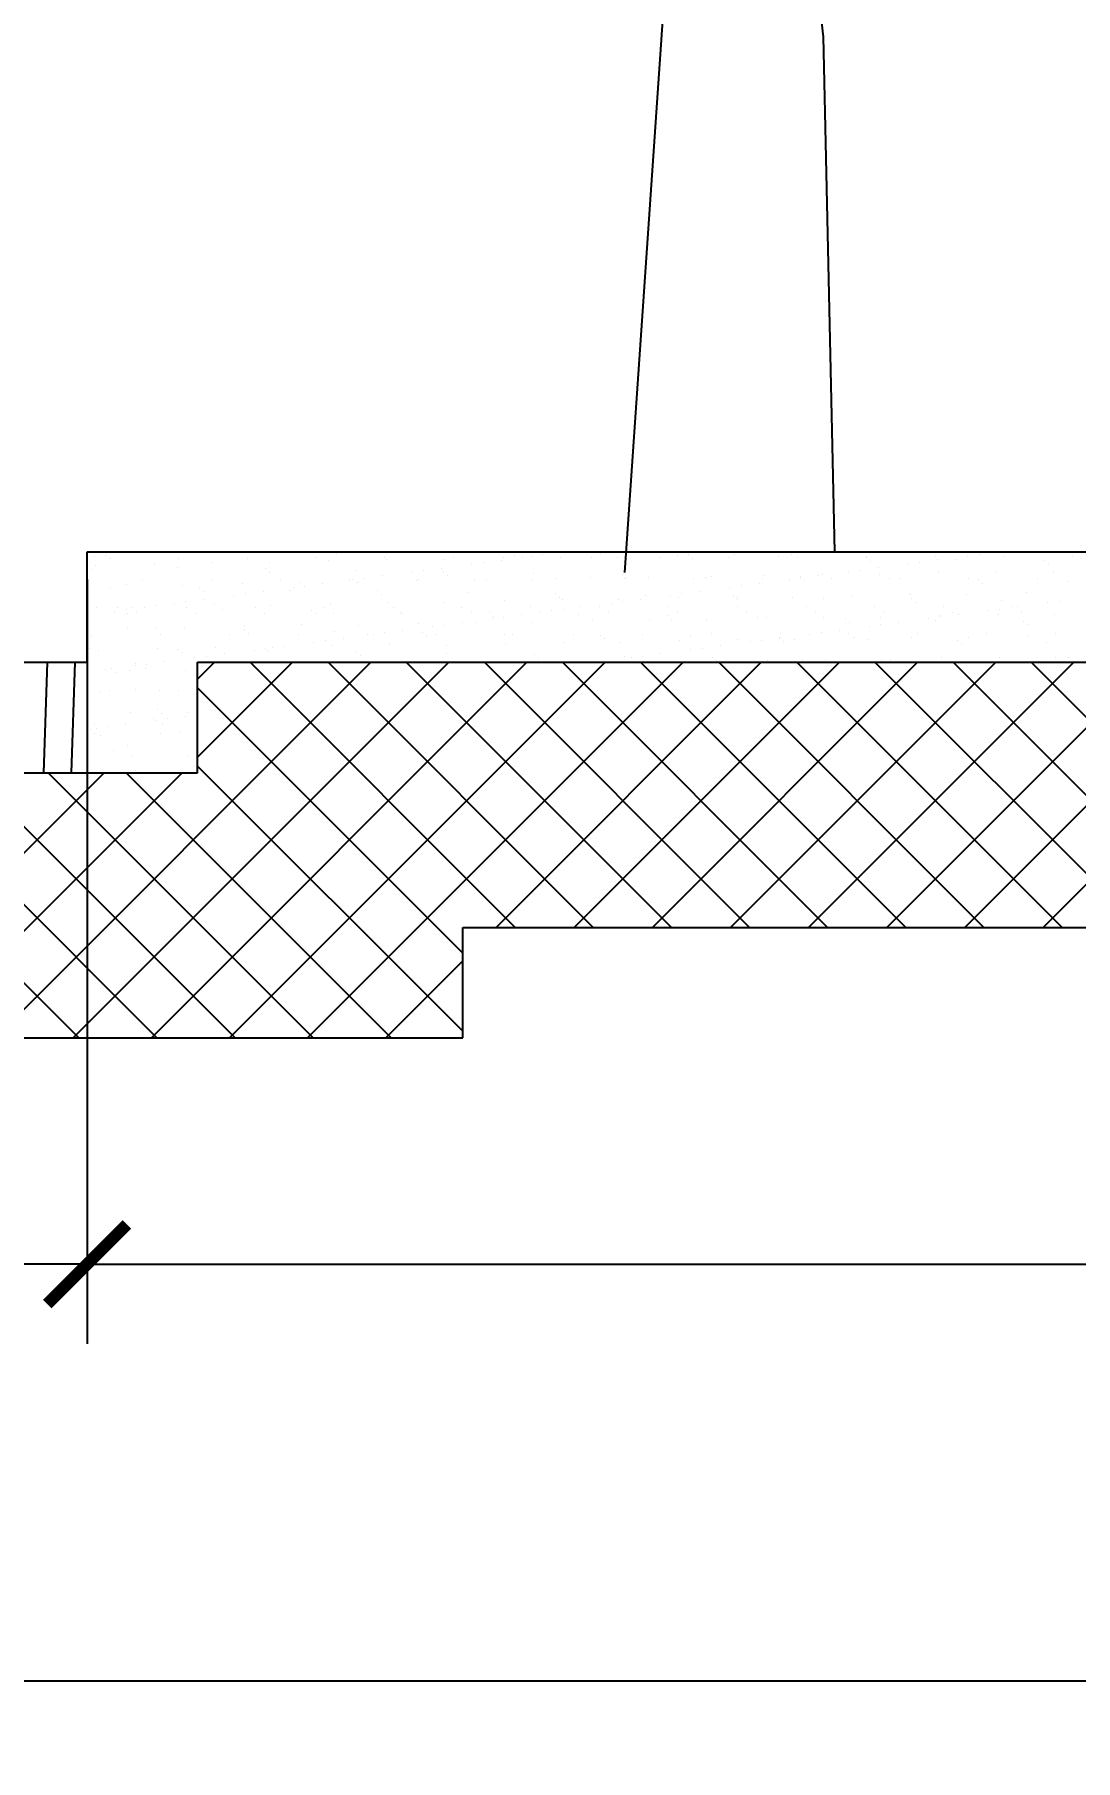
# Model space of a CAD drawing. Header units: metres. Extents: x 668617 to 675126, y 2286318 to 2293677.
# Drawn here: x 672259.584 to 672261.94, y 2287837.555 to 2287841.46 of the extents above; entities that cross this region are included whole.
import ezdxf

# ---------------------------------------------------------------- set-up
doc = ezdxf.new("R2010")
doc.units = ezdxf.units.M
doc.header["$MEASUREMENT"] = 0
doc.layers.add('DMTG_SECCIONES_VIALES', color=250, linetype='Continuous')
doc.styles.get("Standard").update_dxf_attribs({"font": 'arial.ttf'})
doc.dimstyles.get("Standard").update_dxf_attribs({"dimtxt": 0.18, "dimasz": 0.18, "dimexe": 0.18, "dimexo": 0.0625, "dimgap": 0.09, "dimtad": 0, "dimtih": 1, "dimtoh": 1, "dimdec": 4, "dimzin": 0, "dimdsep": 46, "dimtxsty": 'Standard', "dimcen": 0.09, "dimadec": 0, "dimazin": 0, "dimtfac": 1, "dimtdec": 4, "dimtofl": 0, "dimtmove": 0, "dimatfit": 3, "dimfxl": 1, "dimtolj": 1, "dimtzin": 0, "dimarcsym": 0})

# ---------------------------------------------------------------- blocks, each defined once
blk = doc.blocks.new('_ArchTick')
at = {"color": 0, "linetype": 'ByBlock', "const_width": 0.15}
blk.add_lwpolyline([(-0.5, -0.5), (0.5, 0.5)], dxfattribs=at)
blk = doc.blocks.new('*D414')
at = {"layer": 'Defpoints', "color": 0, "transparency": 16777216}
for p in [(672256.4035, 2287840.0398), (672259.7035, 2287840.0398), (672259.7035, 2287838.6778)]:
    blk.add_point(p, dxfattribs=at)
at = {"layer": 'DMTG_SECCIONES_VIALES', "color": 0, "lineweight": -2, "transparency": 16777216}
for p, q in [((672256.4035, 2287839.9773), (672256.4035, 2287838.4978)), ((672259.7035, 2287839.9773), (672259.7035, 2287838.4978)), ((672256.4035, 2287838.6778), (672257.7301, 2287838.6778)), ((672259.7035, 2287838.6778), (672258.377, 2287838.6778))]:
    blk.add_line(p, q, dxfattribs=at)
at = {"layer": 'DMTG_SECCIONES_VIALES', "color": 0, "lineweight": -2, "transparency": 16777216, "xscale": 0.18, "yscale": 0.18, "zscale": 0.18, "rotation": 180}
blk.add_blockref('_ArchTick', (672256.4035, 2287838.6778), dxfattribs=at)
at = {"layer": 'DMTG_SECCIONES_VIALES', "color": 0, "lineweight": -2, "transparency": 16777216, "xscale": 0.18, "yscale": 0.18, "zscale": 0.18}
blk.add_blockref('_ArchTick', (672259.7035, 2287838.6778), dxfattribs=at)
at = {"layer": 'DMTG_SECCIONES_VIALES', "color": 0, "transparency": 16777216, "insert": (672258.0535, 2287838.6778), "char_height": 0.18, "attachment_point": 5}
blk.add_mtext('\\A1;3.30', dxfattribs=at)
blk = doc.blocks.new('a4')
at = {"color": 44}
for p, q in [((0.4501, 1.2118), (0.3766, 1.8177)), ((0, 0), (0.1011, 1.4689)), ((0.4751, 0.0472), (0.4501, 1.2118))]:
    blk.add_line(p, q, dxfattribs=at)
blk = doc.blocks.new('*D433')
at = {"layer": 'Defpoints', "color": 0, "transparency": 16777216}
for p in [(672259.7035, 2287840.2898), (672273.7035, 2287840.2898), (672273.7035, 2287838.6778)]:
    blk.add_point(p, dxfattribs=at)
at = {"layer": 'DMTG_SECCIONES_VIALES', "color": 0, "lineweight": -2, "transparency": 16777216}
for p, q in [((672259.7035, 2287840.2273), (672259.7035, 2287838.4978)), ((672273.7035, 2287840.2273), (672273.7035, 2287838.4978)), ((672259.7035, 2287838.6778), (672266.3186, 2287838.6778)), ((672273.7035, 2287838.6778), (672267.0885, 2287838.6778))]:
    blk.add_line(p, q, dxfattribs=at)
at = {"layer": 'DMTG_SECCIONES_VIALES', "color": 0, "lineweight": -2, "transparency": 16777216, "xscale": 0.18, "yscale": 0.18, "zscale": 0.18, "rotation": 180}
blk.add_blockref('_ArchTick', (672259.7035, 2287838.6778), dxfattribs=at)
at = {"layer": 'DMTG_SECCIONES_VIALES', "color": 0, "lineweight": -2, "transparency": 16777216, "xscale": 0.18, "yscale": 0.18, "zscale": 0.18}
blk.add_blockref('_ArchTick', (672273.7035, 2287838.6778), dxfattribs=at)
at = {"layer": 'DMTG_SECCIONES_VIALES', "color": 0, "transparency": 16777216, "insert": (672266.7035, 2287838.6778), "char_height": 0.18, "attachment_point": 5}
blk.add_mtext('\\A1;14.00', dxfattribs=at)
blk = doc.blocks.new('*D422')
at = {"layer": 'Defpoints', "color": 0, "transparency": 16777216}
for p in [(672246.3035, 2287840.2898), (672286.8035, 2287840.2898), (672286.8035, 2287837.735)]:
    blk.add_point(p, dxfattribs=at)
at = {"layer": 'DMTG_SECCIONES_VIALES', "color": 0, "lineweight": -2, "transparency": 16777216}
for p, q in [((672246.3035, 2287840.2273), (672246.3035, 2287837.555)), ((672286.8035, 2287840.2273), (672286.8035, 2287837.555)), ((672246.3035, 2287837.735), (672266.1565, 2287837.735)), ((672286.8035, 2287837.735), (672266.9506, 2287837.735))]:
    blk.add_line(p, q, dxfattribs=at)
at = {"layer": 'DMTG_SECCIONES_VIALES', "color": 0, "lineweight": -2, "transparency": 16777216, "xscale": 0.18, "yscale": 0.18, "zscale": 0.18, "rotation": 180}
blk.add_blockref('_ArchTick', (672246.3035, 2287837.735), dxfattribs=at)
at = {"layer": 'DMTG_SECCIONES_VIALES', "color": 0, "lineweight": -2, "transparency": 16777216, "xscale": 0.18, "yscale": 0.18, "zscale": 0.18}
blk.add_blockref('_ArchTick', (672286.8035, 2287837.735), dxfattribs=at)
at = {"layer": 'DMTG_SECCIONES_VIALES', "color": 0, "transparency": 16777216, "insert": (672266.5535, 2287837.735), "char_height": 0.18, "attachment_point": 5}
blk.add_mtext('\\A1;40.50', dxfattribs=at)

msp = doc.modelspace()

# ---------------------------------------------------------------- hatches: boundary and pattern name
at = {"layer": 'DMTG_SECCIONES_VIALES', "true_color": 0x000000}
h = msp.add_hatch(dxfattribs=at)
h.set_pattern_fill('ANSI31', color=18, scale=0.5, angle=43)
h.set_pattern_definition([(88, (671855.920446, 2287769.89963), (-0.062461927, 0.0021812185), [])])
h.paths.add_polyline_path([(672250.00355, 2287840.03977), (672250.00355, 2287839.78977), (672259.70355, 2287839.78977), (672259.70355, 2287840.03977)])
h.paths.add_polyline_path([(672283.10355, 2287839.78977), (672283.10355, 2287840.03977), (672273.70355, 2287840.03977), (672273.70355, 2287839.78977)])

# ---------------------------------------------------------------- linework, layer by layer
at = {"layer": 'DMTG_SECCIONES_VIALES'}
for p, q in [((672259.70355, 2287840.03977), (672259.70355, 2287840.28977)), ((672259.70355, 2287840.28977), (672273.70355, 2287840.28977)), ((672250.00355, 2287840.03977), (672259.70355, 2287840.03977)), ((672259.95355, 2287839.78977), (672259.95355, 2287840.03977)), ((672259.95355, 2287840.03977), (672273.45355, 2287840.03977)), ((672249.75355, 2287839.78977), (672259.95355, 2287839.78977)), ((672260.55355, 2287839.18977), (672260.55355, 2287839.43977)), ((672260.55355, 2287839.43977), (672272.85355, 2287839.43977)), ((672249.15355, 2287839.18977), (672260.55355, 2287839.18977))]:
    msp.add_line(p, q, dxfattribs=at)
at = {"layer": 'DMTG_SECCIONES_VIALES', "color": 18, "linetype": 'Continuous', "true_color": 0x000000}
for p, q in [((672259.72014, 2287840.27872), (672259.72014, 2287840.27872)), ((672259.72196, 2287840.25924), (672259.72196, 2287840.25924)), ((672259.7329, 2287840.28839), (672259.7329, 2287840.28839)), ((672259.74617, 2287840.28214), (672259.74617, 2287840.28214)), ((672259.75398, 2287840.27496), (672259.75398, 2287840.27496)), ((672259.78682, 2287840.2875), (672259.78682, 2287840.2875)), ((672259.857, 2287840.26411), (672259.857, 2287840.26411)), ((672259.88861, 2287840.28868), (672259.88861, 2287840.28868)), ((672259.90969, 2287840.27524), (672259.90969, 2287840.27524)), ((672259.98788, 2287840.26578), (672259.98788, 2287840.26578)), ((672260.04431, 2287840.28896), (672260.04431, 2287840.28896)), ((672260.0654, 2287840.27553), (672260.0654, 2287840.27553)), ((672260.11579, 2287840.26517), (672260.11579, 2287840.26517)), ((672260.20002, 2287840.28924), (672260.20002, 2287840.28924)), ((672260.2211, 2287840.27581), (672260.2211, 2287840.27581)), ((672260.25083, 2287840.27003), (672260.25083, 2287840.27003)), ((672260.26733, 2287840.28679), (672260.26733, 2287840.28679)), ((672260.35573, 2287840.28953), (672260.35573, 2287840.28953)), ((672260.37681, 2287840.27609), (672260.37681, 2287840.27609)), ((672260.38171, 2287840.2717), (672260.38171, 2287840.2717)), ((672260.50962, 2287840.27109), (672260.50962, 2287840.27109)), ((672260.53252, 2287840.27638), (672260.53252, 2287840.27638)), ((672260.57378, 2287840.26164), (672260.57378, 2287840.26164)), ((672260.5998, 2287840.26507), (672260.5998, 2287840.26507)), ((672260.64045, 2287840.27042), (672260.64045, 2287840.27042)), ((672260.64466, 2287840.27595), (672260.64466, 2287840.27595)), ((672260.66121, 2287840.28909), (672260.66121, 2287840.28909)), ((672260.67042, 2287840.28065), (672260.67042, 2287840.28065)), ((672260.68823, 2287840.27666), (672260.68823, 2287840.27666)), ((672260.70836, 2287840.27936), (672260.70836, 2287840.27936)), ((672260.73439, 2287840.28279), (672260.73439, 2287840.28279)), ((672260.77504, 2287840.28814), (672260.77504, 2287840.28814)), ((672260.77554, 2287840.27762), (672260.77554, 2287840.27762)), ((672260.84393, 2287840.27694), (672260.84393, 2287840.27694)), ((672260.86423, 2287840.28467), (672260.86423, 2287840.28467)), ((672260.90345, 2287840.27701), (672260.90345, 2287840.27701)), ((672260.99964, 2287840.27723), (672260.99964, 2287840.27723)), ((672261.03849, 2287840.28187), (672261.03849, 2287840.28187)), ((672261.0643, 2287840.28295), (672261.0643, 2287840.28295)), ((672261.07352, 2287840.27451), (672261.07352, 2287840.27451)), ((672261.15535, 2287840.27751), (672261.15535, 2287840.27751)), ((672261.16937, 2287840.28354), (672261.16937, 2287840.28354)), ((672261.26732, 2287840.27853), (672261.26732, 2287840.27853)), ((672261.29727, 2287840.28293), (672261.29727, 2287840.28293)), ((672261.31105, 2287840.27779), (672261.31105, 2287840.27779)), ((672261.43232, 2287840.28779), (672261.43232, 2287840.28779)), ((672261.46676, 2287840.27807), (672261.46676, 2287840.27807)), ((672261.46739, 2287840.27681), (672261.46739, 2287840.27681)), ((672261.47661, 2287840.26837), (672261.47661, 2287840.26837)), ((672261.562, 2287840.26229), (672261.562, 2287840.26229)), ((672261.5632, 2287840.28946), (672261.5632, 2287840.28946)), ((672261.58802, 2287840.26571), (672261.58802, 2287840.26571)), ((672261.62247, 2287840.27836), (672261.62247, 2287840.27836)), ((672261.62867, 2287840.27106), (672261.62867, 2287840.27106)), ((672261.67042, 2287840.27239), (672261.67042, 2287840.27239)), ((672261.6911, 2287840.28885), (672261.6911, 2287840.28885)), ((672261.69658, 2287840.28001), (672261.69658, 2287840.28001)), ((672261.72261, 2287840.28343), (672261.72261, 2287840.28343)), ((672261.76326, 2287840.28878), (672261.76326, 2287840.28878)), ((672261.77818, 2287840.27864), (672261.77818, 2287840.27864)), ((672261.87049, 2287840.27067), (672261.87049, 2287840.27067)), ((672261.87971, 2287840.26223), (672261.87971, 2287840.26223)), ((672261.93388, 2287840.27892), (672261.93388, 2287840.27892)), ((672259.70471, 2287840.25749), (672259.70471, 2287840.25749)), ((672259.71393, 2287840.24904), (672259.71393, 2287840.24904)), ((672259.82989, 2287840.2266), (672259.82989, 2287840.2266)), ((672259.90773, 2287840.25307), (672259.90773, 2287840.25307)), ((672259.9856, 2287840.22689), (672259.9856, 2287840.22689)), ((672260.05549, 2287840.2189), (672260.05549, 2287840.2189)), ((672260.10781, 2287840.25135), (672260.10781, 2287840.25135)), ((672260.11702, 2287840.2429), (672260.11702, 2287840.2429)), ((672260.1413, 2287840.22717), (672260.1413, 2287840.22717)), ((672260.18637, 2287840.22057), (672260.18637, 2287840.22057)), ((672260.29701, 2287840.22745), (672260.29701, 2287840.22745)), ((672260.3046, 2287840.22621), (672260.3046, 2287840.22621)), ((672260.31083, 2287840.24693), (672260.31083, 2287840.24693)), ((672260.31428, 2287840.21996), (672260.31428, 2287840.21996)), ((672260.33062, 2287840.22963), (672260.33062, 2287840.22963)), ((672260.37127, 2287840.23498), (672260.37127, 2287840.23498)), ((672260.43919, 2287840.24392), (672260.43919, 2287840.24392)), ((672260.44932, 2287840.22482), (672260.44932, 2287840.22482)), ((672260.45272, 2287840.22774), (672260.45272, 2287840.22774)), ((672260.46521, 2287840.24735), (672260.46521, 2287840.24735)), ((672260.50586, 2287840.2527), (672260.50586, 2287840.2527)), ((672260.5109, 2287840.24521), (672260.5109, 2287840.24521)), ((672260.52012, 2287840.23676), (672260.52012, 2287840.23676)), ((672260.5802, 2287840.22649), (672260.5802, 2287840.22649)), ((672260.60842, 2287840.22802), (672260.60842, 2287840.22802)), ((672260.70811, 2287840.22588), (672260.70811, 2287840.22588)), ((672260.71392, 2287840.24079), (672260.71392, 2287840.24079)), ((672260.76413, 2287840.2283), (672260.76413, 2287840.2283)), ((672260.84315, 2287840.23074), (672260.84315, 2287840.23074)), ((672260.91399, 2287840.23907), (672260.91399, 2287840.23907)), ((672260.91984, 2287840.22859), (672260.91984, 2287840.22859)), ((672260.92321, 2287840.23062), (672260.92321, 2287840.23062)), ((672260.97403, 2287840.23241), (672260.97403, 2287840.23241)), ((672261.07554, 2287840.22887), (672261.07554, 2287840.22887)), ((672261.10193, 2287840.2318), (672261.10193, 2287840.2318)), ((672261.11702, 2287840.23465), (672261.11702, 2287840.23465)), ((672261.23125, 2287840.22915), (672261.23125, 2287840.22915)), ((672261.23698, 2287840.23666), (672261.23698, 2287840.23666)), ((672261.29282, 2287840.22685), (672261.29282, 2287840.22685)), ((672261.31709, 2287840.23293), (672261.31709, 2287840.23293)), ((672261.31884, 2287840.23028), (672261.31884, 2287840.23028)), ((672261.3263, 2287840.22448), (672261.3263, 2287840.22448)), ((672261.35949, 2287840.23563), (672261.35949, 2287840.23563)), ((672261.36786, 2287840.23833), (672261.36786, 2287840.23833)), ((672261.38696, 2287840.22943), (672261.38696, 2287840.22943)), ((672261.42741, 2287840.24457), (672261.42741, 2287840.24457)), ((672261.45343, 2287840.24799), (672261.45343, 2287840.24799)), ((672261.49408, 2287840.25335), (672261.49408, 2287840.25335)), ((672261.49576, 2287840.23772), (672261.49576, 2287840.23772)), ((672261.52011, 2287840.22851), (672261.52011, 2287840.22851)), ((672261.54267, 2287840.22972), (672261.54267, 2287840.22972)), ((672261.63081, 2287840.24258), (672261.63081, 2287840.24258)), ((672261.69837, 2287840.23), (672261.69837, 2287840.23)), ((672261.72018, 2287840.22679), (672261.72018, 2287840.22679)), ((672261.76169, 2287840.24425), (672261.76169, 2287840.24425)), ((672261.85408, 2287840.23028), (672261.85408, 2287840.23028)), ((672261.88959, 2287840.24364), (672261.88959, 2287840.24364)), ((672261.9232, 2287840.22237), (672261.9232, 2287840.22237)), ((672259.75743, 2287840.20918), (672259.75743, 2287840.20918)), ((672259.79254, 2287840.21465), (672259.79254, 2287840.21465)), ((672259.92045, 2287840.21403), (672259.92045, 2287840.21403)), ((672259.9575, 2287840.20746), (672259.9575, 2287840.20746)), ((672259.96672, 2287840.19902), (672259.96672, 2287840.19902)), ((672259.96751, 2287840.18183), (672259.96751, 2287840.18183)), ((672260.03542, 2287840.19077), (672260.03542, 2287840.19077)), ((672260.06145, 2287840.19419), (672260.06145, 2287840.19419)), ((672260.1021, 2287840.19955), (672260.1021, 2287840.19955)), ((672260.16052, 2287840.20304), (672260.16052, 2287840.20304)), ((672260.17001, 2287840.20849), (672260.17001, 2287840.20849)), ((672260.19603, 2287840.21191), (672260.19603, 2287840.21191)), ((672260.23668, 2287840.21726), (672260.23668, 2287840.21726)), ((672260.36059, 2287840.20132), (672260.36059, 2287840.20132)), ((672260.36981, 2287840.19288), (672260.36981, 2287840.19288)), ((672260.56362, 2287840.1969), (672260.56362, 2287840.1969)), ((672260.76369, 2287840.19518), (672260.76369, 2287840.19518)), ((672260.7729, 2287840.18674), (672260.7729, 2287840.18674)), ((672260.77869, 2287840.18128), (672260.77869, 2287840.18128)), ((672260.9066, 2287840.18067), (672260.9066, 2287840.18067)), ((672260.95573, 2287840.18247), (672260.95573, 2287840.18247)), ((672260.96671, 2287840.19076), (672260.96671, 2287840.19076)), ((672261.02364, 2287840.19141), (672261.02364, 2287840.19141)), ((672261.04164, 2287840.18553), (672261.04164, 2287840.18553)), ((672261.04967, 2287840.19484), (672261.04967, 2287840.19484)), ((672261.09032, 2287840.20019), (672261.09032, 2287840.20019)), ((672261.15823, 2287840.20913), (672261.15823, 2287840.20913)), ((672261.16678, 2287840.18905), (672261.16678, 2287840.18905)), ((672261.17252, 2287840.1872), (672261.17252, 2287840.1872)), ((672261.176, 2287840.1806), (672261.176, 2287840.1806)), ((672261.18426, 2287840.21256), (672261.18426, 2287840.21256)), ((672261.2249, 2287840.21791), (672261.2249, 2287840.21791)), ((672261.30042, 2287840.18659), (672261.30042, 2287840.18659)), ((672261.3698, 2287840.18462), (672261.3698, 2287840.18462)), ((672261.43547, 2287840.19145), (672261.43547, 2287840.19145)), ((672261.56635, 2287840.19312), (672261.56635, 2287840.19312)), ((672261.56988, 2287840.18291), (672261.56988, 2287840.18291)), ((672261.69425, 2287840.19251), (672261.69425, 2287840.19251)), ((672261.7294, 2287840.21834), (672261.7294, 2287840.21834)), ((672261.8293, 2287840.19737), (672261.8293, 2287840.19737)), ((672259.72511, 2287840.1629), (672259.72511, 2287840.1629)), ((672259.76624, 2287840.15533), (672259.76624, 2287840.15533)), ((672259.77328, 2287840.16319), (672259.77328, 2287840.16319)), ((672259.79227, 2287840.15876), (672259.79227, 2287840.15876)), ((672259.79436, 2287840.14976), (672259.79436, 2287840.14976)), ((672259.80719, 2287840.16358), (672259.80719, 2287840.16358)), ((672259.81641, 2287840.15514), (672259.81641, 2287840.15514)), ((672259.83292, 2287840.16411), (672259.83292, 2287840.16411)), ((672259.86015, 2287840.16777), (672259.86015, 2287840.16777)), ((672259.90083, 2287840.17305), (672259.90083, 2287840.17305)), ((672259.92686, 2287840.17647), (672259.92686, 2287840.17647)), ((672259.92899, 2287840.16347), (672259.92899, 2287840.16347)), ((672259.95007, 2287840.15004), (672259.95007, 2287840.15004)), ((672259.99103, 2287840.16944), (672259.99103, 2287840.16944)), ((672260.01021, 2287840.15916), (672260.01021, 2287840.15916)), ((672260.08469, 2287840.16376), (672260.08469, 2287840.16376)), ((672260.10578, 2287840.15032), (672260.10578, 2287840.15032)), ((672260.11894, 2287840.16882), (672260.11894, 2287840.16882)), ((672260.21029, 2287840.15744), (672260.21029, 2287840.15744)), ((672260.2195, 2287840.149), (672260.2195, 2287840.149)), ((672260.2404, 2287840.16404), (672260.2404, 2287840.16404)), ((672260.25398, 2287840.17369), (672260.25398, 2287840.17369)), ((672260.26149, 2287840.15061), (672260.26149, 2287840.15061)), ((672260.38486, 2287840.17536), (672260.38486, 2287840.17536)), ((672260.39611, 2287840.16432), (672260.39611, 2287840.16432)), ((672260.41331, 2287840.15302), (672260.41331, 2287840.15302)), ((672260.41719, 2287840.15089), (672260.41719, 2287840.15089)), ((672260.51277, 2287840.17475), (672260.51277, 2287840.17475)), ((672260.55182, 2287840.1646), (672260.55182, 2287840.1646)), ((672260.5729, 2287840.15117), (672260.5729, 2287840.15117)), ((672260.61338, 2287840.1513), (672260.61338, 2287840.1513)), ((672260.6226, 2287840.14286), (672260.6226, 2287840.14286)), ((672260.6459, 2287840.14168), (672260.6459, 2287840.14168)), ((672260.64781, 2287840.17961), (672260.64781, 2287840.17961)), ((672260.68655, 2287840.14703), (672260.68655, 2287840.14703)), ((672260.70752, 2287840.16489), (672260.70752, 2287840.16489)), ((672260.72861, 2287840.15145), (672260.72861, 2287840.15145)), ((672260.75446, 2287840.15597), (672260.75446, 2287840.15597)), ((672260.78049, 2287840.1594), (672260.78049, 2287840.1594)), ((672260.8164, 2287840.14688), (672260.8164, 2287840.14688)), ((672260.82114, 2287840.16475), (672260.82114, 2287840.16475)), ((672260.86323, 2287840.16517), (672260.86323, 2287840.16517)), ((672260.88431, 2287840.15174), (672260.88431, 2287840.15174)), ((672260.88905, 2287840.17369), (672260.88905, 2287840.17369)), ((672260.91508, 2287840.17712), (672260.91508, 2287840.17712)), ((672261.01648, 2287840.14516), (672261.01648, 2287840.14516)), ((672261.01894, 2287840.16545), (672261.01894, 2287840.16545)), ((672261.04002, 2287840.15202), (672261.04002, 2287840.15202)), ((672261.17464, 2287840.16574), (672261.17464, 2287840.16574)), ((672261.19573, 2287840.1523), (672261.19573, 2287840.1523)), ((672261.33035, 2287840.16602), (672261.33035, 2287840.16602)), ((672261.35144, 2287840.15259), (672261.35144, 2287840.15259)), ((672261.37101, 2287840.14199), (672261.37101, 2287840.14199)), ((672261.48606, 2287840.1663), (672261.48606, 2287840.1663)), ((672261.49891, 2287840.14138), (672261.49891, 2287840.14138)), ((672261.50714, 2287840.15287), (672261.50714, 2287840.15287)), ((672261.57909, 2287840.17446), (672261.57909, 2287840.17446)), ((672261.63396, 2287840.14624), (672261.63396, 2287840.14624)), ((672261.63412, 2287840.14232), (672261.63412, 2287840.14232)), ((672261.64176, 2287840.16658), (672261.64176, 2287840.16658)), ((672261.66285, 2287840.15315), (672261.66285, 2287840.15315)), ((672261.67477, 2287840.14768), (672261.67477, 2287840.14768)), ((672261.74268, 2287840.15662), (672261.74268, 2287840.15662)), ((672261.76484, 2287840.14791), (672261.76484, 2287840.14791)), ((672261.76871, 2287840.16004), (672261.76871, 2287840.16004)), ((672261.7729, 2287840.17849), (672261.7729, 2287840.17849)), ((672261.79747, 2287840.16687), (672261.79747, 2287840.16687)), ((672261.80936, 2287840.1654), (672261.80936, 2287840.1654)), ((672261.81856, 2287840.15344), (672261.81856, 2287840.15344)), ((672261.87727, 2287840.17434), (672261.87727, 2287840.17434)), ((672261.89274, 2287840.1473), (672261.89274, 2287840.1473)), ((672261.9033, 2287840.17776), (672261.9033, 2287840.17776)), ((672259.79569, 2287840.11831), (672259.79569, 2287840.11831)), ((672259.85991, 2287840.11528), (672259.85991, 2287840.11528)), ((672259.9236, 2287840.11769), (672259.9236, 2287840.11769)), ((672260.05864, 2287840.12256), (672260.05864, 2287840.12256)), ((672260.05998, 2287840.11356), (672260.05998, 2287840.11356)), ((672260.0692, 2287840.10511), (672260.0692, 2287840.10511)), ((672260.18168, 2287840.10197), (672260.18168, 2287840.10197)), ((672260.18952, 2287840.12423), (672260.18952, 2287840.12423)), ((672260.263, 2287840.10914), (672260.263, 2287840.10914)), ((672260.31743, 2287840.12361), (672260.31743, 2287840.12361)), ((672260.33739, 2287840.10225), (672260.33739, 2287840.10225)), ((672260.3507, 2287840.10282), (672260.3507, 2287840.10282)), ((672260.37672, 2287840.10624), (672260.37672, 2287840.10624)), ((672260.41737, 2287840.11159), (672260.41737, 2287840.11159)), ((672260.45247, 2287840.12848), (672260.45247, 2287840.12848)), ((672260.46308, 2287840.10742), (672260.46308, 2287840.10742)), ((672260.48529, 2287840.12054), (672260.48529, 2287840.12054)), ((672260.4931, 2287840.10253), (672260.4931, 2287840.10253)), ((672260.51131, 2287840.12396), (672260.51131, 2287840.12396)), ((672260.55196, 2287840.12931), (672260.55196, 2287840.12931)), ((672260.58335, 2287840.13015), (672260.58335, 2287840.13015)), ((672260.61988, 2287840.13825), (672260.61988, 2287840.13825)), ((672260.64881, 2287840.10281), (672260.64881, 2287840.10281)), ((672260.6661, 2287840.103), (672260.6661, 2287840.103)), ((672260.71126, 2287840.12954), (672260.71126, 2287840.12954)), ((672260.80451, 2287840.1031), (672260.80451, 2287840.1031)), ((672260.8463, 2287840.1344), (672260.8463, 2287840.1344)), ((672260.96022, 2287840.10338), (672260.96022, 2287840.10338)), ((672260.97718, 2287840.13607), (672260.97718, 2287840.13607)), ((672261.02569, 2287840.13672), (672261.02569, 2287840.13672)), ((672261.10508, 2287840.13546), (672261.10508, 2287840.13546)), ((672261.11593, 2287840.10366), (672261.11593, 2287840.10366)), ((672261.2195, 2287840.14074), (672261.2195, 2287840.14074)), ((672261.24013, 2287840.14032), (672261.24013, 2287840.14032)), ((672261.27163, 2287840.10395), (672261.27163, 2287840.10395)), ((672261.33892, 2287840.10346), (672261.33892, 2287840.10346)), ((672261.36494, 2287840.10689), (672261.36494, 2287840.10689)), ((672261.40559, 2287840.11224), (672261.40559, 2287840.11224)), ((672261.41957, 2287840.13902), (672261.41957, 2287840.13902)), ((672261.42734, 2287840.10423), (672261.42734, 2287840.10423)), ((672261.42879, 2287840.13058), (672261.42879, 2287840.13058)), ((672261.47351, 2287840.12118), (672261.47351, 2287840.12118)), ((672261.49953, 2287840.12461), (672261.49953, 2287840.12461)), ((672261.54018, 2287840.12996), (672261.54018, 2287840.12996)), ((672261.58305, 2287840.10451), (672261.58305, 2287840.10451)), ((672261.6081, 2287840.1389), (672261.6081, 2287840.1389)), ((672261.62259, 2287840.1346), (672261.62259, 2287840.1346)), ((672261.73875, 2287840.1048), (672261.73875, 2287840.1048)), ((672261.82266, 2287840.13288), (672261.82266, 2287840.13288)), ((672261.83188, 2287840.12444), (672261.83188, 2287840.12444)), ((672261.89446, 2287840.10508), (672261.89446, 2287840.10508)), ((672259.7096, 2287840.07139), (672259.7096, 2287840.07139)), ((672259.71456, 2287840.10112), (672259.71456, 2287840.10112)), ((672259.72826, 2287840.06656), (672259.72826, 2287840.06656)), ((672259.8633, 2287840.07143), (672259.8633, 2287840.07143)), ((672259.87027, 2287840.1014), (672259.87027, 2287840.1014)), ((672259.90967, 2287840.06967), (672259.90967, 2287840.06967)), ((672259.99418, 2287840.0731), (672259.99418, 2287840.0731)), ((672260.02598, 2287840.10168), (672260.02598, 2287840.10168)), ((672260.08152, 2287840.06738), (672260.08152, 2287840.06738)), ((672260.10755, 2287840.07081), (672260.10755, 2287840.07081)), ((672260.1127, 2287840.06525), (672260.1127, 2287840.06525)), ((672260.12209, 2287840.07248), (672260.12209, 2287840.07248)), ((672260.1482, 2287840.07616), (672260.1482, 2287840.07616)), ((672260.21611, 2287840.0851), (672260.21611, 2287840.0851)), ((672260.24213, 2287840.08852), (672260.24213, 2287840.08852)), ((672260.25713, 2287840.07735), (672260.25713, 2287840.07735)), ((672260.28278, 2287840.09388), (672260.28278, 2287840.09388)), ((672260.31277, 2287840.06353), (672260.31277, 2287840.06353)), ((672260.38801, 2287840.07902), (672260.38801, 2287840.07902)), ((672260.47229, 2287840.09897), (672260.47229, 2287840.09897)), ((672260.51592, 2287840.0784), (672260.51592, 2287840.0784)), ((672260.65096, 2287840.08327), (672260.65096, 2287840.08327)), ((672260.78184, 2287840.08494), (672260.78184, 2287840.08494)), ((672260.86617, 2287840.10128), (672260.86617, 2287840.10128)), ((672260.87539, 2287840.09283), (672260.87539, 2287840.09283)), ((672260.90974, 2287840.08433), (672260.90974, 2287840.08433)), ((672261.04479, 2287840.08919), (672261.04479, 2287840.08919)), ((672261.06919, 2287840.09686), (672261.06919, 2287840.09686)), ((672261.06974, 2287840.06802), (672261.06974, 2287840.06802)), ((672261.09577, 2287840.07145), (672261.09577, 2287840.07145)), ((672261.13642, 2287840.0768), (672261.13642, 2287840.0768)), ((672261.17567, 2287840.09086), (672261.17567, 2287840.09086)), ((672261.20433, 2287840.08574), (672261.20433, 2287840.08574)), ((672261.23035, 2287840.08917), (672261.23035, 2287840.08917)), ((672261.26926, 2287840.09514), (672261.26926, 2287840.09514)), ((672261.271, 2287840.09452), (672261.271, 2287840.09452)), ((672261.27848, 2287840.08669), (672261.27848, 2287840.08669)), ((672261.30357, 2287840.09025), (672261.30357, 2287840.09025)), ((672261.43862, 2287840.09511), (672261.43862, 2287840.09511)), ((672261.47229, 2287840.09072), (672261.47229, 2287840.09072)), ((672261.5695, 2287840.09678), (672261.5695, 2287840.09678)), ((672261.67236, 2287840.089), (672261.67236, 2287840.089)), ((672261.68157, 2287840.08055), (672261.68157, 2287840.08055)), ((672261.6974, 2287840.09617), (672261.6974, 2287840.09617)), ((672261.83245, 2287840.10103), (672261.83245, 2287840.10103)), ((672261.87538, 2287840.08458), (672261.87538, 2287840.08458)), ((672259.75937, 2287840.02579), (672259.75937, 2287840.02579)), ((672259.81234, 2287840.03194), (672259.81234, 2287840.03194)), ((672259.81366, 2287840.03798), (672259.81366, 2287840.03798)), ((672259.83475, 2287840.02455), (672259.83475, 2287840.02455)), ((672259.83837, 2287840.03537), (672259.83837, 2287840.03537)), ((672259.87902, 2287840.04072), (672259.87902, 2287840.04072)), ((672259.91889, 2287840.06123), (672259.91889, 2287840.06123)), ((672259.94693, 2287840.04966), (672259.94693, 2287840.04966)), ((672259.97296, 2287840.05309), (672259.97296, 2287840.05309)), ((672260.01361, 2287840.05844), (672260.01361, 2287840.05844)), ((672260.32199, 2287840.05509), (672260.32199, 2287840.05509)), ((672260.51579, 2287840.05911), (672260.51579, 2287840.05911)), ((672260.71586, 2287840.05739), (672260.71586, 2287840.05739)), ((672260.72508, 2287840.04895), (672260.72508, 2287840.04895)), ((672260.86724, 2287840.04136), (672260.86724, 2287840.04136)), ((672260.90361, 2287840.03996), (672260.90361, 2287840.03996)), ((672260.91888, 2287840.05297), (672260.91888, 2287840.05297)), ((672260.93515, 2287840.0503), (672260.93515, 2287840.0503)), ((672260.96118, 2287840.05373), (672260.96118, 2287840.05373)), ((672261.00183, 2287840.05908), (672261.00183, 2287840.05908)), ((672261.05932, 2287840.04025), (672261.05932, 2287840.04025)), ((672261.11896, 2287840.05125), (672261.11896, 2287840.05125)), ((672261.12817, 2287840.04281), (672261.12817, 2287840.04281)), ((672261.21502, 2287840.04053), (672261.21502, 2287840.04053)), ((672261.24328, 2287840.04398), (672261.24328, 2287840.04398)), ((672261.32198, 2287840.04683), (672261.32198, 2287840.04683)), ((672261.37073, 2287840.04081), (672261.37073, 2287840.04081)), ((672261.37416, 2287840.04565), (672261.37416, 2287840.04565)), ((672261.50206, 2287840.04504), (672261.50206, 2287840.04504)), ((672261.52205, 2287840.04512), (672261.52205, 2287840.04512)), ((672261.52644, 2287840.0411), (672261.52644, 2287840.0411)), ((672261.63711, 2287840.0499), (672261.63711, 2287840.0499)), ((672261.68215, 2287840.04138), (672261.68215, 2287840.04138)), ((672261.72507, 2287840.04069), (672261.72507, 2287840.04069)), ((672261.76799, 2287840.05157), (672261.76799, 2287840.05157)), ((672261.83785, 2287840.04166), (672261.83785, 2287840.04166)), ((672261.85546, 2287840.04201), (672261.85546, 2287840.04201)), ((672261.89589, 2287840.05096), (672261.89589, 2287840.05096)), ((672261.92337, 2287840.05095), (672261.92337, 2287840.05095)), ((672259.70378, 2287840.01765), (672259.70378, 2287840.01765)), ((672259.74443, 2287840.023), (672259.74443, 2287840.023)), ((672259.76858, 2287840.01734), (672259.76858, 2287840.01734)), ((672259.79884, 2287840.02197), (672259.79884, 2287840.02197)), ((672259.92675, 2287840.02135), (672259.92675, 2287840.02135)), ((672259.73141, 2287839.97022), (672259.73141, 2287839.97022)), ((672259.75494, 2287839.97591), (672259.75494, 2287839.97591)), ((672259.81208, 2287839.97748), (672259.81208, 2287839.97748)), ((672259.86645, 2287839.97509), (672259.86645, 2287839.97509)), ((672259.91065, 2287839.97619), (672259.91065, 2287839.97619)), ((672259.80199, 2287839.92562), (672259.80199, 2287839.92562)), ((672259.85404, 2287839.91278), (672259.85404, 2287839.91278)), ((672259.85844, 2287839.90855), (672259.85844, 2287839.90855)), ((672259.86185, 2287839.93188), (672259.86185, 2287839.93188)), ((672259.87107, 2287839.92344), (672259.87107, 2287839.92344)), ((672259.88447, 2287839.91198), (672259.88447, 2287839.91198)), ((672259.92512, 2287839.91733), (672259.92512, 2287839.91733)), ((672259.9299, 2287839.92501), (672259.9299, 2287839.92501)), ((672259.71154, 2287839.888), (672259.71154, 2287839.888)), ((672259.71942, 2287839.89906), (672259.71942, 2287839.89906)), ((672259.72076, 2287839.87955), (672259.72076, 2287839.87955)), ((672259.72385, 2287839.89083), (672259.72385, 2287839.89083)), ((672259.73456, 2287839.87388), (672259.73456, 2287839.87388)), ((672259.74988, 2287839.89426), (672259.74988, 2287839.89426)), ((672259.79053, 2287839.89961), (672259.79053, 2287839.89961)), ((672259.8696, 2287839.87874), (672259.8696, 2287839.87874)), ((672259.87513, 2287839.89935), (672259.87513, 2287839.89935)), ((672259.91457, 2287839.88358), (672259.91457, 2287839.88358)), ((672259.76426, 2287839.83969), (672259.76426, 2287839.83969)), ((672259.79533, 2287839.85071), (672259.79533, 2287839.85071)), ((672259.80514, 2287839.82928), (672259.80514, 2287839.82928)), ((672259.93305, 2287839.82867), (672259.93305, 2287839.82867)), ((672259.95103, 2287839.85099), (672259.95103, 2287839.85099)), ((672259.81403, 2287839.79409), (672259.81403, 2287839.79409))]:
    msp.add_line(p, q, dxfattribs=at)
at = {"layer": 'DMTG_SECCIONES_VIALES', "color": 252, "linetype": 'Continuous', "true_color": 0x939598}
for p, q in [((672259.49532, 2287839.18977), (672260.34532, 2287840.03977)), ((672259.6721, 2287839.18977), (672260.5221, 2287840.03977)), ((672259.84887, 2287839.18977), (672260.69887, 2287840.03977)), ((672259.95355, 2287840.00155), (672259.99177, 2287840.03977)), ((672259.95355, 2287839.82478), (672260.16854, 2287840.03977)), ((672260.02565, 2287839.18977), (672260.87565, 2287840.03977)), ((672260.67218, 2287839.43977), (672260.07218, 2287840.03977)), ((672260.20243, 2287839.18977), (672261.05243, 2287840.03977)), ((672260.84895, 2287839.43977), (672260.24895, 2287840.03977)), ((672261.02573, 2287839.43977), (672260.42573, 2287840.03977)), ((672261.20251, 2287839.43977), (672260.60251, 2287840.03977)), ((672260.6292, 2287839.43977), (672261.2292, 2287840.03977)), ((672261.37928, 2287839.43977), (672260.77928, 2287840.03977)), ((672260.80598, 2287839.43977), (672261.40598, 2287840.03977)), ((672261.55606, 2287839.43977), (672260.95606, 2287840.03977)), ((672260.98276, 2287839.43977), (672261.58276, 2287840.03977)), ((672261.73284, 2287839.43977), (672261.13284, 2287840.03977)), ((672261.15953, 2287839.43977), (672261.75953, 2287840.03977)), ((672261.90961, 2287839.43977), (672261.30961, 2287840.03977)), ((672261.33631, 2287839.43977), (672261.93631, 2287840.03977)), ((672262.08639, 2287839.43977), (672261.48639, 2287840.03977)), ((672261.51309, 2287839.43977), (672262.11309, 2287840.03977)), ((672262.26317, 2287839.43977), (672261.66317, 2287840.03977)), ((672261.68986, 2287839.43977), (672262.28986, 2287840.03977)), ((672262.43994, 2287839.43977), (672261.83994, 2287840.03977)), ((672261.86664, 2287839.43977), (672262.46664, 2287840.03977)), ((672260.55355, 2287839.38162), (672259.95355, 2287839.98162)), ((672259.68474, 2287839.18977), (672259.08474, 2287839.78977)), ((672259.14177, 2287839.18977), (672259.74177, 2287839.78977)), ((672259.86152, 2287839.18977), (672259.26152, 2287839.78977)), ((672259.31854, 2287839.18977), (672259.91854, 2287839.78977)), ((672260.03829, 2287839.18977), (672259.43829, 2287839.78977)), ((672260.21507, 2287839.18977), (672259.61507, 2287839.78977)), ((672260.39185, 2287839.18977), (672259.79185, 2287839.78977)), ((672260.55355, 2287839.20484), (672259.95355, 2287839.80484)), ((672260.3792, 2287839.18977), (672260.55355, 2287839.36412))]:
    msp.add_line(p, q, dxfattribs=at)
at = {"layer": 'DMTG_SECCIONES_VIALES'}
for points in [[(672259.70355, 2287840.28977), (672261.70355, 2287840.28977)], [(672259.70355, 2287840.03977), (672259.70355, 2287839.78977)]]:
    msp.add_lwpolyline(points, dxfattribs=at)

# ---------------------------------------------------------------- block references
at = {"layer": 'DMTG_SECCIONES_VIALES', "color": 8}
msp.add_blockref('a4', (672260.92016, 2287840.24256), dxfattribs=at)

# ---------------------------------------------------------------- dimensions: what is measured, and where the dimension line sits
at = {"layer": 'DMTG_SECCIONES_VIALES'}
for base, p1, p2, picture, middle in [((672286.80355, 2287837.73504), (672246.30355, 2287840.28977), (672286.80355, 2287840.28977), '*D422', (672266.55355, 2287837.73504)), ((672273.70355, 2287838.67778), (672259.70355, 2287840.28977), (672273.70355, 2287840.28977), '*D433', (672266.70355, 2287838.67778))]:
    dim = msp.add_linear_dim(base=base, p1=p1, p2=p2, dimstyle='Standard', override={"dimdec": 2, "dimblk1": 'ArchTick', "dimblk2": 'ArchTick', "dimsah": 1}, dxfattribs=at)
    dim.commit()
    dim.dimension.update_dxf_attribs({"geometry": picture, "text_midpoint": middle})
dim = msp.add_linear_dim(base=(672259.70355, 2287838.67778), p1=(672256.40355, 2287840.03977), p2=(672259.70355, 2287840.03977), dimstyle='Standard', override={"dimdec": 2, "dimblk1": 'ArchTick', "dimblk2": 'ArchTick', "dimsah": 1}, dxfattribs=at)
dim.commit()
dim.dimension.update_dxf_attribs({"geometry": '*D414', "text_midpoint": (672258.05355, 2287838.67778), "dimtype": 160})

doc.saveas('drawing.dxf')
